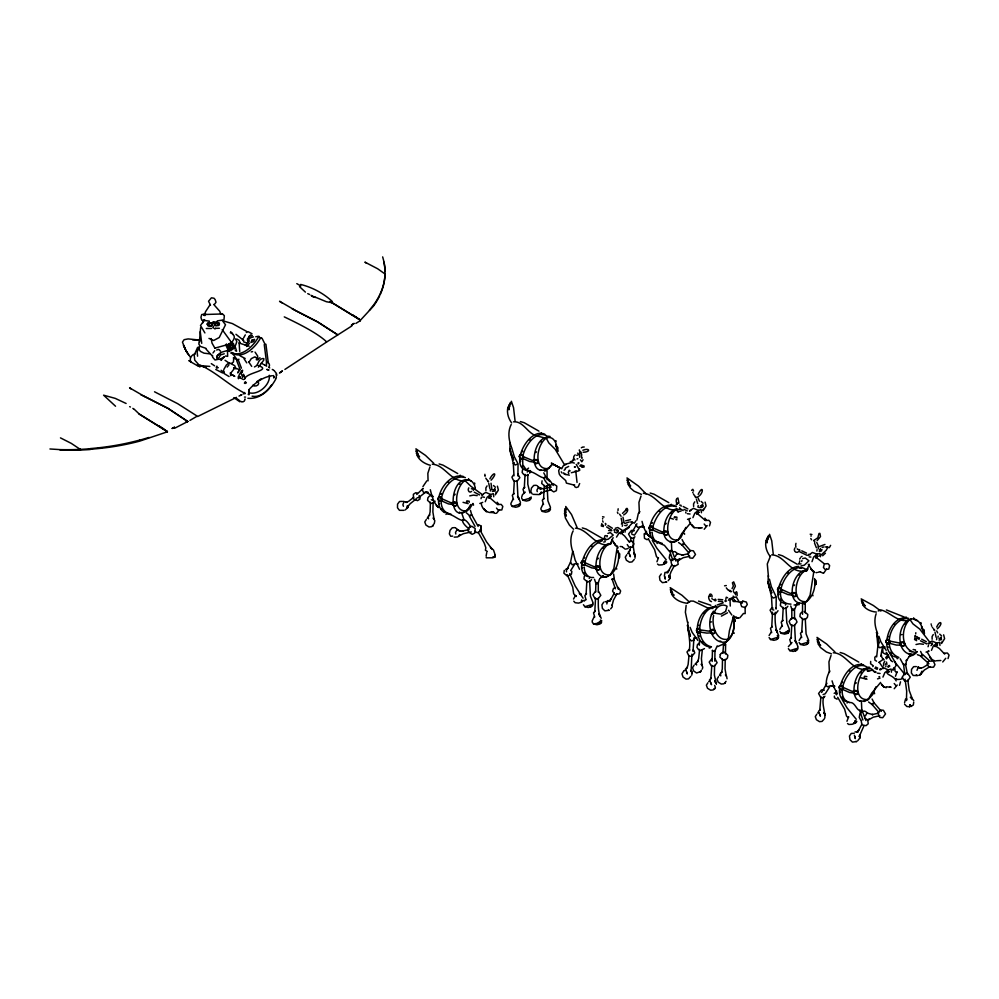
<?xml version="1.0" encoding="UTF-8"?>
<svg xmlns="http://www.w3.org/2000/svg" width="999" height="999" viewBox="0 0 999 999"><rect width="100%" height="100%" fill="white"/><g stroke="black" fill="none" stroke-linecap="round" stroke-linejoin="round"><path stroke-width="1.5" d="M419.967 497.177L419.967 499.1L417.507 500.674L413.436 498.876L413.374 494.268L415.834 492.694L417.42 493.219M881.43 655.207C880.606 657.205 885.676 661.538 883.303 659.165M922.989 631.38L922.739 629.145L921.39 627.984M276.448 374.862L276.511 375.549M517.907 475.986L518.044 463.761L515.297 464.997L513.311 463.524L509.852 448.951L510.177 442.52M595.966 566.783C595.779 557.804 599.687 546.378 608.99 543.531M606.855 603.97L607.467 600.636L610.551 600.736L609.153 600.786L611.263 598.738L610.864 599.412L614.335 592.981M663.836 531.905C663.636 522.927 667.557 511.5 676.86 508.653M711.837 665.322L710.813 678.845L711.263 677.996L709.502 679.932L711.488 684.702L710.988 682.979M712.162 661.463L712.474 650.187M714.585 665.409L714.397 675.112L716.395 683.878L714.735 681.068L716.395 683.878M714.809 661.138L714.997 650.449L714.085 651.385L712.362 650.774M722.489 659.178L722.302 668.868L721.465 672.689L721.915 671.852L720.154 673.776L720.754 675.898M722.851 653.383L723.613 643.756M725.224 659.265L725.049 668.968L726.285 676.098L725.386 674.924M725.449 653.883L725.611 644.73L724.625 643.706M861.113 720.192L861.925 724.837L865.996 725.686L868.218 723.8L867.744 719.917L864.684 718.156M430.382 502.21L430.132 511.863L429.258 515.659L429.707 514.81L427.947 516.72L428.534 518.843M433.129 502.31L432.879 511.963L434.053 519.08L433.166 517.882L434.815 520.704L434.315 523.389M630.769 541.545L630.881 537.412M633.616 537.512L633.366 547.165L635.089 558.116M820.891 696.877L819.767 710.326L820.216 709.477L818.456 711.4L820.416 716.196L819.917 714.46M823.638 696.99C821.503 704.133 825.386 711.413 824.824 718.056M733.266 617.956L733.653 620.879L733.541 620.229M294.418 310.002L317.707 321.965L337.65 334.79L317.707 321.965L292.033 308.716M199.375 342.195L200.637 327.56M332.317 302.772L326.423 301.735L314.36 296.765M622.115 522.789L621.153 518.181M624.125 522.814L622.951 517.182M687.924 622.127C687.374 631.63 691.221 641.108 689.135 650.786L689.934 649.999M814.734 583.666L814.809 581.893M699.325 645.229L699.5 641.121M715.784 606.356L715.384 605.444M734.165 633.366L733.753 632.467M493.931 490.359L494.817 488.548L495.242 490.996L492.332 491.446M768.356 575.561L768.031 581.992L768.993 587.087L771.802 592.981L768.031 581.992L771.49 596.578L773.476 598.051L776.223 596.815L776.086 609.04L775.736 608.216M904.545 704.183L906.83 706.493L909.677 706.755L909.777 704.882L911.088 706.418L913.336 704.982L913.735 702.06M239.71 351.511L239.211 343.968M657.517 564.035L658.778 565.009L662.025 564.835L664.635 563.873L664.785 561.363L665.671 563.274L666.808 562.062L665.546 561.101M847.539 723.513L848.8 724.475L852.047 724.3L854.657 723.351L854.807 720.841L855.693 722.752L856.83 721.54L855.569 720.579M407.729 505.769L407.592 507.817L405.082 509.977M273.576 375.537L273.813 378.022M276.436 374.687L276.498 373.751M612.1 605.369L613.473 600.099L616.945 593.668M455.806 533.99L455.507 532.417L457.13 529.557L460.189 530.956L458.966 530.869L463.024 531.106L462.2 531.118L468.856 529.645M537.25 491.645L536.938 490.072L538.573 487.212L541.633 488.598L540.409 488.511L544.467 488.761L543.643 488.773L550.299 487.3M233.741 357.679L233.441 362.013L231.543 363.399M916.533 638.161L916.545 638.91M90.36 449.225A169.693 104.858 -2.1 0 0 139.748 441.121L167.445 431.793L139.098 413.986L167.045 431.206M906.305 617.782L905.956 616.845M913.985 618.768L913.648 617.832M921.215 623.513L920.866 622.577M570.666 570.654L574.962 563.748L572.24 564.835L570.516 562.3L572.777 551.148M439.061 504.083L439.585 503.346M440.946 494.268L441.471 493.518M448.226 482.505L448.738 481.755M445.979 514.448L446.503 513.711M454.657 494.942L455.169 494.193M459.453 484.328L459.965 483.578M459.103 512.837L459.627 512.087M520.317 461.7L520.841 460.951M522.202 451.873L522.727 451.136M529.482 440.109L530.007 439.373M527.235 472.065L527.759 471.316M535.914 452.547L536.426 451.81M540.709 441.933L541.233 441.196M540.359 470.454L540.884 469.705M582.267 568.056L582.792 567.307M584.153 558.229L584.665 557.492M591.433 546.465L591.945 545.729M589.185 578.421L589.71 577.672M597.864 558.903L598.376 558.166M602.659 548.289L603.171 547.552M602.31 576.798L602.834 576.061M650.137 533.179L650.649 532.43M652.022 523.351L652.534 522.614M659.29 511.588L659.815 510.851M657.055 543.543L657.567 542.794M665.721 524.025L666.246 523.289M670.529 513.411L671.041 512.674M670.179 541.92L670.691 541.183M699.7 629.782C699.824 620.042 705.494 606.605 716.82 606.843M778.496 594.755L779.02 594.005M780.381 584.927L780.906 584.19M787.662 573.164L788.186 572.415M785.414 605.119L785.938 604.37M794.093 585.601L794.617 584.865M798.888 574.987L799.412 574.238M798.538 603.496L799.063 602.759M840.159 692.644L840.671 691.907M842.032 682.829L842.557 682.08M849.312 671.066L849.837 670.317M847.077 703.009L847.589 702.272M855.743 683.503L856.268 682.754M860.539 672.889L861.063 672.14M860.201 701.398L860.713 700.649M557.529 451.411L556.718 447.152M725.786 599.512L726.248 597.202L727.609 597.764M814.834 580.993L815.072 579.982L816.133 584.328L815.733 580.194L815.521 581.081M818.256 548.588L818.131 545.379L816.757 542.494M223.676 370.704L224.063 373.526L229.083 376.548M671.44 542.907L671.765 550.349L675.923 561.063M861.463 702.372L861.787 709.827L865.946 720.541M579.632 457.317L579.695 454.021M581.543 457.542L581.618 454.021M689.023 655.494L688.111 664.51L686.962 668.081L687.412 667.195L685.539 668.993L687.312 673.95L686.875 672.14M691.907 654.22L691.221 668.668M699.6 649.387L698.688 658.403L697.539 661.975L698.001 661.088L696.128 662.874L696.59 664.997M702.334 649.612L701.423 658.641L702.097 665.484L701.223 664.16L702.759 667.095L702.322 669.068M691.133 669.904L692.17 673.201L691.733 675.187M522.652 457.704L522.802 464.722L526.436 470.117M842.482 688.661C841.408 693.905 843.131 701.061 849.187 702.147M167.395 431.918L162.65 428.259M519.93 457.355C519.13 461.713 519.917 466.92 523.851 469.555M581.868 563.711C580.881 568.556 582.267 575.362 587.812 576.573M778.109 590.409C777.309 594.767 778.096 599.974 782.03 602.609M839.759 688.311C838.586 693.568 840.584 700.686 846.715 701.498M489.86 488.598L488.736 483.429M491.808 488.598L491.008 483.229M725.599 611.45L720.916 614.123L714.372 613.124C715.222 607.479 721.79 602.847 727.06 606.243L725.636 611.376M876.66 656.93L877.884 645.866L876.573 632.205L878.933 643.056L876.573 632.205M936.088 637.237L934.977 632.067M938.049 637.237L938.173 636.126M693.918 638.648L693.031 651.248L692.694 650.324M713.623 615.509C711.363 624.837 716.046 641.87 728.234 639.148C734.365 633.89 734.777 624.712 732.866 617.407M494.592 557.23L494.93 554.645L495.117 556.905L492.807 557.067L494.592 557.23L492.632 557.817L486.326 557.817L486.226 557.08M888.66 655.731L886.55 658.89M904.557 702.709L905.581 699M564.285 570.329L563.886 573.189L567.407 576.211L571.44 574.188L571.853 571.328M460.427 476.123L460.189 475.149M468.781 479.595L468.543 478.633M474.85 483.941L474.612 482.979M473.526 505.169L473.289 504.208M522.527 469.83L522.14 472.502L523.651 474.4L525.724 475.586L528.321 474.825M529.695 473.201L530.082 470.529M541.683 433.728L541.446 432.767M542.095 480.806L541.708 483.479L545.279 486.563L547.889 485.789L549.25 484.165M548.888 437.137L548.638 436.163M550.049 437.212L549.8 436.238M556.106 441.558L555.869 440.584M584.328 576.273L583.94 578.945L587.524 582.017L590.134 581.256L591.495 579.632M618.056 547.914L617.819 546.94M616.733 569.13L616.495 568.169M671.49 505.207L671.253 504.245M679.857 508.678L679.62 507.717M685.926 513.036L685.676 512.062M684.602 534.265L684.365 533.291M780.706 602.884L780.319 605.556L783.903 608.641L786.5 607.879L787.874 606.243M807.067 570.192L806.817 569.218M812.961 595.829L812.724 594.867M861.513 664.685L861.275 663.711M868.718 668.081L868.481 667.12M869.879 668.156L869.642 667.195M875.936 672.502L875.698 671.54M874.625 693.731L874.387 692.769M579.657 483.516L578.234 486.9L576.186 487.537L574.562 486.575M656.942 561.788L658.453 557.754M846.952 721.266L848.476 717.232M895.441 676.273L896.965 672.24M886.875 639.934C888.123 629.894 894.992 616.87 906.68 617.757M733.179 596.116L733.853 597.127M617.419 545.978L613.861 568.506L610.364 574.887L607.567 576.236M813.873 571.303L810.089 595.204L806.593 601.585L802.409 603.608M618.181 508.778L618.031 509.64A3.796 1.511 62.7 0 0 618.044 510.589M216.858 366.121L217.22 366.995M669.867 554.408L669.218 557.904L670.554 560.264M625.037 532.167L625.237 529.532L619.005 533.129L616.52 537.087M880.781 656.193L882.567 646.615L879.819 647.789L877.884 645.866L878.845 644.879M276.548 375.636L276.411 373.938M200.262 331.693L201.723 343.356M928.059 646.728L928.458 645.466M142.457 395.529L168.007 408.391L187.75 421.503L168.007 408.391L144.718 396.441M238.986 396.091L241.845 394.73L240.459 395.379M636.912 520.092L638.261 513.723L639.822 511.513M571.341 472.727L578.721 470.866L579.582 470.279L579.445 468.668M622.24 526.273L622.627 524.862M794.829 547.989C792.894 551.073 796.678 554.295 799.138 551.086M795.966 543.331L795.704 544.567A3.796 2.797 60.2 0 0 795.629 545.179M276.411 377.06L275.999 378.521M906.805 698.938L906.43 700.561L906.692 691.146L905.044 679.158M921.665 671.378L921.44 673.401L918.818 675.411M630.619 547.065L629.745 550.861L630.194 550.012L628.433 551.923L630.394 556.718L629.894 554.982M903.533 664.16L904.819 674.762M257.417 358.117L257.692 356.106L255.057 352.11M645.791 534.315L646.503 531.318M836.525 690.784L835.813 693.793L836.463 694.842M820.416 548.451L820.204 549.263C821.091 550.287 819.754 549.512 819.205 549.887M799.25 563.086L799.824 560.839M801.722 561.45L801.997 560.352M481.019 498.701L481.431 497.152M199.713 340.859L198.789 343.993L200.287 346.378L205.956 348.326M199.338 346.566L198.726 348.788L200.362 351.361L203.983 353.159L209.565 353.821M686.151 605.344L685.376 612.262L687.512 622.389M238.399 378.733C236.938 377.21 244.268 366.059 242.295 371.778M241.633 374.637C241.421 373.938 240.684 374.15 242.045 372.277M468.818 487.849C467.17 489.897 469.23 493.643 471.615 491.433M676.173 504.994L676.91 503.034L678.221 503.309M709.49 525.874L710.514 522.377L708.84 520.292L705.207 520.516M899.512 685.339L900.536 681.842M948.026 658.591L949.05 655.082L947.377 653.009L943.743 653.234M599.363 579.383L598.289 583.066L598.289 592.32M733.766 615.571L729.42 630.681L728.221 639.198L725.349 643.219L717.744 646.553M520.454 454.657C523.026 444.917 531.306 433.067 541.52 433.154M522.802 456.193C524.887 445.666 537.337 427.584 548.888 437.3M582.03 562.212C584.765 552.472 591.396 540.559 602.522 539.61M584.752 562.549C587.175 553.496 592.869 543.793 602.235 540.821M652.622 527.672C655.257 517.519 664.11 502.547 676.473 506.705M778.271 588.911C780.993 579.17 787.624 567.257 798.763 566.308M839.922 686.812C842.694 676.548 851.148 661.825 863.623 664.797M842.644 687.137C844.717 676.623 857.179 658.541 868.718 668.244M812 561.663L813.673 557.005L817.145 554.22L819.904 553.409L820.504 556.743M607.005 536.863L607.367 535.689M714.897 651.048L717.195 645.903M685.851 527.397L680.694 537.837L675.436 541.358M875.873 686.862L872.864 694.342L868.306 699.487C852.609 701.36 856.568 675.037 866.183 669.03L871.078 668.706L874.862 672.265M624.75 525.462L626.46 525.674L627.21 524.712M573.538 599.025L575.399 595.679M583.441 604.732L584.852 606.693L588.224 607.492L590.871 606.868L593.006 603.433M788.373 648.676L789.784 650.624L793.156 651.435L795.803 650.799L797.939 647.377M870.691 661.413L870.591 663.786L873.313 665.796L872.889 666.608M486.738 552.584L486.126 555.869M876.135 613.748C873.813 620.154 875.099 627.509 877.671 633.616M916.982 670.354L918.231 667.245L921.365 668.206L920.067 668.144L922.976 667.532L927.497 664.797M223.788 369.543L226.398 364.947L229.208 362.699L234.703 365.684L235.502 367.632M204.146 315.534L205.569 311.663L210.215 304.533M355.856 323.426L360.352 320.617L360.202 319.855L332.03 302.61M691.583 490.384L692.819 489.31L693.581 490.971M485.227 501.71L487.137 497.24L490.671 494.53L493.381 493.643L493.743 496.803M692.919 517.644L694.842 513.174L698.376 510.452L701.073 509.577L701.435 512.724M882.941 677.11L884.852 672.639L888.386 669.917L891.096 669.043L891.458 672.202M931.455 650.361L933.378 645.891L936.912 643.169L939.609 642.282L939.972 645.441M464.048 519.755L461.476 512.412M714.36 599.8L715.434 599.1L715.596 600.811L714.822 600.699M810.189 534.215L811.9 534.49M408.179 505.556L406.88 508.116L407.742 506.655L407.592 507.817L407.33 505.694M601.835 523.526L601.286 525.998L603.421 526.548M915.271 635.963L914.584 639.522L916.657 640.696M728.621 600.262L729.208 598.888L736.263 596.952L738.798 601.148M248.901 389.947L248.913 393.793M249.3 390.309C247.527 391.521 250.175 396.428 248.177 394.218M826.523 568.968L823.813 573.039M922.539 655.544L920.591 651.41M495.791 493.281L496.216 492.357M893.93 667.757L892.744 669.605M413.786 497.24L408.579 501.373L405.819 502.322L407.142 502.372L403.996 501.585L402.897 504.77L403.446 506.281M233.978 346.965L231.006 349.138L228.808 348.439L229.545 349.563L231.293 349.4L233.978 346.591M326.486 341.72C317.058 332.854 297.914 323.401 284.278 316.883M559.615 468.631L558.666 470.691L559.24 474.038L560.764 476.298M610.252 543.868L613.136 537.649M806.48 570.566L809.365 564.348M197.64 347.315L194.218 355.082L194.73 360.139L199.563 365.584L209.84 366.408M199.588 346.528L197.14 351.773L197.577 356.181M202.66 323.002L203.534 321.191M429.957 466.908L427.859 473.289L428.059 480.869M511.213 424.525C507.679 431.256 508.653 439.56 511.201 446.453M573.151 530.881C569.63 537.612 570.604 545.916 573.151 552.809M641.021 496.003L638.935 502.385L639.372 512.924M724.55 585.826L726.298 585.539M831.043 655.469L828.945 661.85L829.395 672.389M472.939 503.421L469.617 508.741L462.962 512.949M902.172 677.235L904.719 673.426L907.579 673.338L910.251 677.16L907.716 680.981L904.844 681.056L903.471 679.507M570.516 562.3L566.296 570.604L566.533 571.84M769.093 635.514L771.178 632.217M779.819 629.32L781.892 626.023M788.373 646.653L792.007 642.507M799.1 640.459L801.186 637.162M864.185 677.097L864.61 676.261L866.895 676.635M631.618 533.041L636.925 523.738M821.64 692.507L826.947 683.204M186.289 421.004L187.675 421.416M671.865 564.76L668.393 571.191L668.793 570.516L666.695 572.564L668.081 572.527L664.997 572.427L664.385 575.749L665.272 579.108L665.109 577.097M674.475 565.446L671.003 571.878L669.155 577.097L669.73 575.736L669.842 578.571L668.181 580.681M861.887 724.238L858.416 730.669L858.815 729.982L856.705 732.03L858.104 731.992L855.019 731.892M863.798 726.198L859.177 736.575L859.752 735.202L859.852 738.049L857.779 740.684M921.69 672.339L922.227 671.353L920.054 674.987L924.412 669.979L930.069 666.57M470.654 504.532L467.157 510.926C451.511 512.737 455.494 486.476 465.084 480.469C470.666 477.772 475.262 483.991 475.312 489.098M499.512 509.64L496.491 513.324M707.217 525.574L704.195 529.258M897.227 685.039L894.205 688.723M945.753 658.291L942.731 661.975M212.5 322.689L212.575 323.351L209.565 323.127L207.742 324.4L210.177 325.761L211.438 325.424L212.575 323.276M208.292 322.939L207.23 324.4L208.129 325.774L210.202 326.074L211.788 325.649L212.949 322.128L217.12 322.003L219.38 323.364L218.257 325.212L216.546 325.574L215.26 325.237L213.561 322.115M243.606 337.949L245.304 334.877M664.635 563.873L663.686 563.324L664.785 561.363M216.221 367.145L216.671 368.132L218.257 367.644M830.631 545.354L829.345 547.602L826.897 547.127M578.046 462.862L578.034 463.948M578.796 463.698L578.808 462.599M909.677 706.755L910.476 705.356M487.05 485.901L485.876 487.924L485.914 490.596M694.742 501.823L693.568 503.846L693.606 506.518M884.764 661.288L883.591 663.324L883.628 665.996M933.278 634.54L932.104 636.563L932.142 639.235M931.692 644.742L932.392 643.019M426.785 480.894L422.914 486.613M275.687 379.233C270.23 389.285 260.314 399.662 247.864 398.264M459.777 534.565L457.817 536.925L454.195 537.137M679.158 559.39L679.632 558.591L677.672 560.951L683.191 557.704L689.847 556.243M218.182 324.55L218.881 323.389M213.561 322.714L214.922 325.549L218.594 325.449L219.455 324.026L217.02 322.315M232.367 345.342C223.164 345.354 239.173 343.693 230.207 344.518M231.169 345.504L230.27 345.242L230.707 344.63M232.168 347.615C234.003 349.126 222.765 344.692 232.467 343.868M583.066 459.727L581.805 461.788L580.506 459.89M238.386 371.753L237.687 372.902L239.535 370.03M635.876 520.841L634.44 523.164L631.93 522.09M737.15 595.666C737.424 588.736 734.814 592.582 735.514 594.817M426.298 519.542L424.775 521.965L425.899 525.049L428.996 526.997L431.556 526.723L433.091 525.337L432.592 526.123L433.778 524.238M626.785 554.745L625.262 557.167L626.385 560.252L629.482 562.2L632.042 561.925L634.265 559.428M707.891 682.792L706.38 685.214L707.517 688.286L710.626 690.209L713.186 689.934L714.697 688.536L714.223 689.335L715.409 687.449L714.647 685.401M718.543 676.648L717.032 679.058L718.156 682.13L721.278 684.053L723.838 683.791L725.349 682.379L724.874 683.191L726.061 681.293M816.795 714.21L815.284 716.633L816.408 719.717L819.505 721.665L822.065 721.403L824.287 718.905M683.541 671.328L681.98 673.801L683.004 677.022L686.013 679.108L688.536 678.883L690.796 676.348M694.118 665.209L692.569 667.694L693.593 670.916L696.59 672.989L700.761 671.553L700.162 672.177L701.373 670.229M249.238 361.875L251.286 358.641L254.508 357.005M639.622 527.41L634.452 535.139L631.868 534.278M675.349 556.431L676.985 553.571L682.879 555.132L682.055 555.132L688.698 553.671M713.473 611.151C709.49 616.82 708.965 624.338 710.701 630.906M865.371 715.908L867.007 713.049L872.901 714.597L872.065 714.61L878.72 713.136M544.717 469.917L544.792 471.016L547.065 470.517L547.065 479.77M595.941 582.454L595.579 592.257M726.623 600.861L725.299 601.535L724.937 600.786M804.807 603.009L804.882 604.108L802.534 603.508L802.534 614.31M931.605 644.904L931.006 645.679M799.65 559.065L800.361 558.004M603.696 602.185L601.91 604.807L602.409 608.403L604.882 610.864L609.253 610.264L608.266 610.152M661.226 573.963L659.452 576.598L659.939 580.182L662.412 582.642L666.795 582.055L665.809 581.942M249.138 389.498C255.12 382.729 263.099 376.848 272.29 375.699M810.251 554.095L812.337 552.447L817.145 554.22L816.096 557.33L823.813 563.411M226.398 343.956L226.049 345.529L228.496 350.924L229.845 351.523M234.078 349.076L234.428 347.502M578.583 454.645L576.723 455.382M204.595 319.63L200.512 325.512L204.895 332.929M611.763 542.245L610.451 544.13C595.691 548.563 588.436 528.721 575.449 528.184M808.004 568.943L806.692 570.829L802.409 571.503M770.491 556.006L767.294 563.96L768.468 576.997M513.436 474.987L511.913 477.147L513.049 479.682L514.135 481.081L517.02 481.356L519.855 477.684L517.644 473.751M771.615 608.041L770.092 610.202L772.314 614.135L775.199 614.397L778.034 610.726M271.691 384.89C267.307 391.021 260.302 397.889 252.098 396.203M829.844 670.991C827.234 675.237 825.873 680.794 826.235 685.776L827.659 686.825L830.369 685.751L825.299 693.718L823.064 694.617M214.598 304.233L216.021 302.247L215.16 299.625L214.061 298.264L211.426 297.802L208.554 301.273L210.514 305.244M520.479 504.495L519.38 506.018L519.08 504.42L520.479 503.196M531.206 498.301L530.107 499.825L529.807 498.226L531.206 497.002M550.486 509.428L549.388 510.964L549.088 509.365L550.486 508.129M593.006 604.732L591.92 606.268L591.608 604.657L584.852 606.693M598.538 622.914L600.611 623.501L601.71 621.977M778.658 637.537L777.559 639.073L777.259 637.474L778.658 636.238L777.259 635.589M786.213 632.28L788.286 632.879L789.385 631.356M797.939 648.676L796.852 650.199L796.54 648.601L789.784 650.624M808.666 642.482L807.567 644.018L807.267 642.407L808.666 641.183L807.267 640.534M239.673 377.934L240.522 376.748M552.31 464.385L548.463 468.531C532.767 470.417 536.725 444.093 546.341 438.086C552.509 435.202 556.88 442.532 556.768 447.902M227.198 367.058L229.033 364.735M683.628 544.068L684.09 543.444L682.08 539.56M873.65 703.546L874.113 702.921L872.09 699.025M512.986 499.163L510.914 503.484M542.994 504.108L540.921 508.416M584.278 601.098L585.526 599.412M594.218 616.658L592.145 620.966M212.987 352.984L214.685 350.736M258.366 367.207L263.699 360.252L263.873 358.691L262.987 358.504C257.467 359.016 259.066 365.497 254.458 366.945M557.954 451.286L557.554 447.14L557.392 449.051M469.805 507.504C446.178 530.919 448.651 471.041 471.128 480.919M583.304 600.349L582.205 601.748L581.643 599.987L581.156 602.347L578.521 603.109L575.162 602.722L573.788 601.173M369.443 310.227L373.439 305.232A169.693 91.546 1.5 0 0 384.615 278.771A167.894 90.659 1.9 0 0 384.066 262.337M910.951 653.908L906.343 660.789L906.543 659.902L905.931 664.585L903.421 664.647L900.174 658.753M616.608 530.981L618.169 530.194M617.632 532.23L618.294 531.431M610.651 608.903L612.3 606.793L612.15 604.782M684.003 670.741L685.863 669.917M495.304 494.842L498.376 490.047L497.402 486.176M702.722 510.127L703.496 509.215M703.009 510.776L706.068 505.969L705.107 502.11M893.019 670.242L896.091 665.446L895.116 661.575M941.258 642.844L942.032 641.932M941.545 643.493L944.604 638.686L943.643 634.827M483.591 493.768L485.826 492.37L490.671 494.53L489.423 497.427L497.04 504.02M691.283 509.69L693.518 508.291L698.376 510.452L697.115 513.361L704.732 519.955M801.635 612.225L800.274 613.861L799.887 616.533L803.471 619.605L806.068 618.843L807.442 617.22L807.829 614.547L804.245 611.463M881.305 669.168L883.541 667.769L888.386 669.917C883.278 675.149 893.094 674.25 896.178 680.881M929.819 642.407L932.055 641.008L936.912 643.169L935.651 646.066L939.397 648.513L944.692 654.133M689.123 649.45L686.975 652.01L688.86 655.956L691.745 656.418L694.78 652.871L693.781 650.212M690.621 522.939L681.718 533.628L678.221 540.009C662.587 541.82 666.558 515.559 676.161 509.565L681.056 509.24L683.154 510.564M880.643 682.404L871.74 693.094L868.243 699.487L864.06 701.51M634.902 536.775L633.566 538.299L630.681 537.974L628.558 534.04L631.455 530.394L634.34 530.719M824.912 696.241L823.588 697.777L820.703 697.452L818.581 693.506L821.465 689.872L824.35 690.197M239.236 370.579L240.01 369.705M712.087 658.466L709.203 662.112L711.363 666.046L714.248 666.358L717.12 662.699L714.972 658.766M595.704 591.133L592.869 594.805L595.079 598.738L597.964 599L600.811 595.329L598.588 591.396M551.91 464.585L548.414 468.531L544.23 470.566M245.304 345.329L248.426 341.995M246.503 346.503L249.588 343.206M232.18 348.926L235.652 345.092L236.8 341.621L235.489 338.848M435.089 501.198L433.666 502.759L431.068 503.508L427.535 500.362L427.959 497.677L429.37 496.116L431.98 495.367M575.037 471.116L576.248 471.041M869.18 718.855L867.694 720.416L873.213 717.182L879.869 715.709M694.33 639.772L691.583 640.958L689.61 639.21M360.352 320.617L359.927 320.617M916.857 651.635L913.486 654.982L909.277 656.455M514.273 462.599L513.311 463.524L513.998 475.786M772.964 608.079L772.177 608.828L771.49 596.578M416.758 494.443L423.126 488.449L422.09 489.56L423.539 492.407L428.346 492.482L425.849 491.995L433.329 496.628M257.892 359.228L256.256 359.64L258.217 359.528L257.243 359.165L260.002 357.792M189.935 420.417L197.203 416.133L177.66 403.671L154.533 391.795M326.948 341.82L351.848 325.949M822.652 555.769L825.436 553.171M621.39 524.05L622.739 522.827M907.929 620.042C901.048 625.386 898.8 634.977 900.411 643.256M917.157 651.835L915.309 653.521C908.828 656.668 902.06 650.898 900.836 644.567M732.055 588.573L733.366 586.063L732.417 582.804L733.703 581.868L735.389 586.163L733.341 590.172M876.073 656.106L874.799 657.242L874.912 660.152L876.548 661.163M882.542 659.827L878.895 662.449M615.347 588.811L612.112 579.083M669.642 550.861L672.876 560.589M699 643.269L697.452 644.642L696.94 647.364L698.251 649.213L700.311 650.661L704.47 648.601M859.664 710.326L862.899 720.054M861.787 709.827C856.73 713.311 855.656 700.986 849.287 702.647M789.385 630.057L784.602 632.817L781.218 633.304L779.819 631.356M244.78 379.021C245.354 372.465 273.439 370.417 258.042 365.509M548.376 468.144C527.522 479.882 531.805 439.185 547.04 437.175M678.184 539.61C673.101 545.566 663.811 540.322 664.06 533.141M868.206 699.088C847.352 710.826 851.648 670.142 866.882 668.131M494.055 489.76L490.422 489.597L490.334 491.033M671.091 560.714L673.314 558.841L677.384 559.677L678.196 564.335L674.625 566.371L671.902 565.372L671.066 561.725M526.885 469.505L528.571 468.094M602.559 516.745L604.058 517.032M274.151 377.235L274.8 376.71L274.151 377.135M698.164 494.355C703.758 482.792 704.233 495.154 696.253 497.527L694.63 495.704M936.7 627.072C940.034 619.155 943.955 623.014 937.324 628.821M727.497 612.799L721.39 616.121M725.611 644.73L724.013 645.254L723.026 644.23M599.712 578.658L603.408 575.724M798.713 603.159L795.941 605.357L796.952 603.833L794.517 609.765L794.517 619.018M416.358 498.788L410.114 503.758L407.517 507.042M425.174 492.482L418.456 497.777L417.095 497.727M564.098 470.254L565.284 469.318M248.901 341.496L247.003 342.957L243.806 341.983L242.794 338.873M717.145 605.007L723.264 602.822M626.323 529.532L629.382 527.247M813.636 540.659L817.806 537.762L818.993 533.528L819.879 533.341L820.516 536.525L817.095 540.709M885.576 657.916L888.099 654.62M703.608 612.949L704.57 612.824M698.276 625.511L699.238 625.386M710.626 622.002L711.588 621.89M698.601 636.213L699.562 636.088M709.178 648.051L710.139 647.939M719.755 641.246L720.729 641.121M607.916 533.404L610.314 532.592L613.211 535.089L608.304 539.16L604.77 539.947M248.838 336.438L250.674 335.127L251.96 335.477M565.933 464.473L563.286 465.746L561.688 468.806M256.743 381.73L261.014 378.908M615.234 528.296L617.819 527.534L622.689 530.594L620.966 532.954L624.625 536.013L629.507 542.32M458.803 536.101L463.336 533.691L471.328 531.93M481.855 494.605L483.304 494.343L481.893 495.279M689.547 510.539L690.996 510.264L689.585 511.201M284.877 369.443L326.511 342.108M798.201 549.575L799.612 549.7L799.762 550.661M580.594 453.359L581.318 452.884L580.394 451.361M463.361 520.442C458.578 520.529 453.146 514.223 447.564 513.961M544.967 478.009C540.184 478.084 534.752 471.778 529.17 471.528M489.86 478.821C493.881 471.191 497.827 472.864 491.096 480.182M624.2 529.982L628.708 526.923L632.817 522.465L630.569 521.977M885.963 665.771L885.801 666.745M714.997 612.749L711.338 614.66M214.723 328.921L215.647 328.384M469.867 515.784L466.183 512.662M801.061 556.955L802.047 556.368M810.938 557.067L809.128 556.855M646.553 532.455L644.168 533.853L644.48 538.349L647.065 539.71L648.576 538.848M802.684 558.541L805.269 558.016L808.915 560.801L804.37 565.172L800.961 565.958M885.064 646.94L882.679 648.339L882.991 652.822L885.576 654.195L887.087 653.321M834.19 693.331L836.575 691.932M688.099 602.509L690.609 601.048L693.481 601.148L708.366 608.254M228.808 348.439L231.181 347.103M622.527 513.374L625.923 510.002C625.424 511.838 625.711 507.629 627.21 508.479C629.008 510.739 625.699 513.861 623.676 514.935M739.897 617.744L743.431 613.486L745.192 613.598L745.104 607.092M818.518 546.853L824.962 544.455M897.252 671.915L896.34 672.439L894.967 670.991L894.942 668.743M848.763 716.92L847.851 717.432L846.478 715.983L844.617 709.14L837.686 697.29M478.546 524.662L481.093 526.086L481.293 530.531L477.36 532.754L474.812 531.331M894.117 624.3L895.092 624.25M904.669 623.626L905.643 623.576M888.099 636.65L889.073 636.613M901.036 634.64L902.01 634.602M887.649 647.14L888.623 647.09M896.94 658.616L897.914 658.566M908.541 653.621L909.515 653.571M679.595 505.069L681.031 505.294L681.143 506.256M525.274 492.132L522.465 494.667L521.64 497.29M470.791 515.272L471.715 514.797L478.134 526.361M933.566 628.87L934.789 630.244M565.172 468.219L568.668 466.421M174.675 428.234L187.687 421.553M197.602 416.533L236.501 397.377M690.421 550.774L683.928 543.256L682.417 544.28L681.967 544.905L688.623 552.622M682.816 544.755L682.13 545.092L678.546 542.519M881.368 711.325L873.95 702.722L873.251 703.071L871.977 704.37L878.645 712.1M872.839 704.22L872.152 704.57L868.568 701.985M624.974 523.426L629.208 521.965M625.661 520.829L630.569 519.63M255.744 336.775L258.366 336.276A8.342 5.445 67.5 0 1 259.353 336.538M245.067 382.105C242.47 384.64 248.739 382.929 245.329 382.03M235.152 358.067L233.866 358.216M929.345 660.589L922.601 654.495L921.14 655.581L921.078 656.63L928.958 663.736M921.79 656.306L917.394 654.695M616.82 533.004L614.36 532.067M484.453 497.29L482.604 496.928M220.679 352.697L217.27 355.507L216.783 357.592L217.707 358.504M246.303 332.492L248.189 331.718L252.035 333.778M234.166 368.219L234.877 367.919L231.281 372.465L230.732 375.686L230.245 372.939M565.721 569.305L568.319 568.306M220.767 352.997L217.345 355.806L216.808 357.704L217.682 358.429M218.931 359.165L215.01 359.99L212.675 357.255L212.537 355.432M819.942 556.068L826.26 550.262L827.759 547.29L825.361 546.915M203.122 320.617L204.458 320.13M244.405 392.47L245.317 393.594L243.244 393.856M878.208 610.951L880.968 609.952C890.384 612.237 897.414 622.402 908.178 620.404M878.883 676.847L879.595 676.585M228.272 350.262L221.778 352.16M216.621 350L218.656 349.325M209.39 322.24L207.155 323.738L208.129 325.774M208.042 323.376L218.631 323.052M208.366 323.601L212.575 323.114M719.355 675.312L720.641 674.887M708.703 681.468L710.002 681.031M570.192 461.738L573.051 460.789M577.035 458.953L577.834 458.691M626.348 549.013L628.171 548.414M427.11 518.231L428.421 517.819M627.597 553.434L628.908 553.009M817.619 712.899L818.93 712.487M221.191 314.36L222.44 313.961L203.297 314.548L205.07 315.534M479.82 503.471L482.742 502.372M687.512 519.393L690.434 518.306M927.946 651.336L928.983 651.023M926.048 652.11L928.608 651.311M877.534 678.87L880.094 678.071M239.023 359.228L237.375 359.74L233.316 357.929M608.391 576.148C602.609 579.408 596.253 574.063 596.191 568.006M805.219 570.229C790.833 572.927 785.301 607.167 804.62 602.847M605.257 525.212L605.993 524.075L605.257 523.389M575.099 466.77L574.363 466.995L575.112 467.232M582.854 450.262C590.197 447.515 590.784 452.147 583.104 452.247M139.698 440.184L149.063 437.462M139.385 414.16L134.316 409.34M908.978 619.755L911.076 619.168M210.177 325.761L211.438 325.424M615.534 587.824L613.511 588.361L612.562 591.096L615.134 594.73L619.692 593.706L620.641 590.971L618.081 587.337M610.814 543.768L608.291 544.443C598.676 550.449 594.717 576.773 610.414 574.887C617.357 569.218 619.942 559.265 618.131 550.674M807.042 570.466L804.52 571.141C794.904 577.147 790.946 603.471 806.643 601.585C813.261 596.191 815.958 586.813 814.56 578.571M565.084 464.285L572.09 462.487L574.35 463.074M603.696 542.082L605.282 541.683M670.554 550.461L671.765 550.349L669.243 551.211L664.385 545.317L659.265 543.181M817.969 572.277L819.842 571.84M642.295 526.648L637.637 527.36L635.926 524.812M251.224 351.923L252.622 351.611M822.115 547.327L823.925 546.965M793.119 608.953L791.807 609.702L791.807 618.955M551.436 489.872L544.78 491.346L539.26 494.58L533.266 494.355M469.767 495.879L473.414 495.117L477.197 495.629M677.459 511.8L681.106 511.051M915.996 644.517L919.642 643.768L923.426 644.28M867.482 671.278L871.128 670.516M916.645 638.673L915.933 638.561L916.657 639.148M574.787 485.039L574.113 485.139M699.425 527.959L694.143 527.659L691.258 524.463L694.143 527.659L691.895 525.287M695.067 664.048L696.44 663.811M698.264 505.506L697.864 506.993C699.725 508.329 705.294 507.267 702.522 504.47C700.386 505.769 703.046 506.056 700.411 505.881M936.8 638.224L936.562 639.685M711.975 630.694L708.528 631.093L699.2 629.745M711.8 632.779L706.892 633.116L698.338 631.818M523.039 500.249L529.807 498.226L529.07 500.424L526.423 501.061L523.039 500.249L521.64 498.301M512.312 506.443L519.08 504.42L518.344 506.618L515.696 507.255L512.312 506.443L510.914 504.495M542.32 511.388L549.088 509.365L548.351 511.563L545.704 512.187L542.32 511.388L540.921 509.428M592.145 621.977L593.543 623.925L596.927 623.438L601.71 620.679L600.312 620.029M770.491 639.497L777.259 637.474L776.523 639.672L773.875 640.309L770.491 639.497L769.093 637.537M800.499 644.442L807.267 642.407L806.53 644.617L803.883 645.242L800.499 644.442L799.1 642.482M826.523 569.368L828.733 569.068L829.32 566.97L829.62 565.509L827.946 563.611L824.3 563.948L823.426 567.507L825.099 569.393M224.251 353.783L220.517 354.92L218.331 358.741L219.206 359.465M936.75 660.689L940.821 660.501M890.196 687.187L886.325 686.788M608.578 530.544L611.588 530.719M239.66 369.655L233.966 367.657M195.142 353.871C191.696 354.158 188.611 359.428 191.134 362.2M584.215 446.978L582.929 447.115A3.796 3.222 64.1 0 0 582.355 447.227M553.246 485.464C545.154 471.715 538.586 476.848 551.161 487.162M205.619 313.948L201.698 314.56L200.936 317.357L201.761 320.167L209.34 321.104M217.27 320.866L223.951 319.93L224.35 315.659L222.078 313.586M901.36 645.129L896.39 645.079L887.686 642.807M214.735 348.164L229.97 343.981C232.455 341.82 236.488 337.25 232.892 334.29M211.538 328.484L206.293 328.496M794.068 604.994L799.3 604.607M536.238 485.277L533.703 485.439L531.456 488.036L530.806 491.533L532.142 493.906M454.795 527.622L452.26 527.784L450.012 530.382L449.363 533.891L450.699 536.251L452.684 536.113M672.115 551.81L674.65 551.635M864.659 711.113L862.125 711.276L859.877 713.873L859.24 717.382L860.576 719.742M497.514 504.595L501.148 504.37L502.822 506.443L501.798 509.952L498.164 510.164L496.491 508.091M463.548 476.56C446.878 471.216 428.783 503.171 444.605 512.599M674.612 505.656C657.941 500.299 639.86 532.255 655.681 541.695M799.749 568.006L801.61 567.919M605.069 601.723L608.066 601.585M854.245 733.303L851.248 733.428L849.462 736.063L849.962 739.66L852.434 742.107L856.817 741.52L855.818 741.408M916.333 666.57L913.623 666.683L911.55 669.33L911.363 672.964L913.136 675.449L917.519 675.624L916.308 674.762M230.632 341.508L231.98 342.108L233.941 346.74M513.511 421.828C522.552 420.979 526.948 431.605 534.39 435.077M432.242 464.21C444.892 464.747 451.073 482.442 465.147 480.769L470.904 486.288L481.368 493.906M643.319 493.306C655.956 493.831 662.15 511.525 676.223 509.852L678.596 511.888M771.69 554.882C783.516 554.982 788.798 570.691 801.21 571.203M833.341 652.772C845.479 653.121 851.061 669.255 864.06 669.405M402.322 501.398L399.538 501.498L397.54 504.158L397.502 507.804L399.45 510.327L403.846 510.339M696.428 637.687L693.993 637.774L696.827 637.824M593.593 577.472C587.737 578.533 583.928 572.327 584.278 567.082M790.983 604.12C766.333 603.596 790.584 555.644 807.067 570.342M670.454 542.157L674.038 542.045M601.398 577.06L606.168 576.91M218.306 323.301L218.956 324.051L214.023 322.64M217.095 322.977L214.098 323.064L214.011 322.402M219.43 328.246L215.247 328.371M663.686 563.324L665.671 563.274M855.693 722.752L853.708 722.789L854.657 723.351M798.401 563.96L801.098 563.911M908.541 618.294C890.496 617.594 880.706 650.686 898.9 657.429M900.648 643.231L888.748 640.896M888.011 667.195L889.772 666.121L889.235 665.384L888.548 666.508L887.936 666.133M714.997 606.618C696.827 607.13 689.735 639.847 707.529 646.503M708.778 646.927L711.463 646.902M603.646 539.448L606.193 539.472M628.621 541.296L632.217 541.321L633.828 543.818L632.454 547.127L628.858 547.09L627.247 544.605M606.056 535.676L605.019 535.664L604.283 538.061L604.957 538.561M187.387 421.653L186.026 421.054M166.883 432.23L167.07 431.356M359.902 320.791L373.389 306.206A169.693 93.806 3.5 0 0 379.657 295.754M832.317 686.126L834.852 686.188L831.38 685.776L834.315 686.837M192.645 339.872L199.937 340.072M700.174 527.722L702.285 527.784M939.023 640.147L941.47 639.635L941.058 637.187C938.923 638.486 941.582 638.773 938.96 638.598M232.105 345.329L233.491 345.629M535.327 460.489L531.843 460.214L523.376 456.655M534.677 462.225L529.682 461.501L521.915 458.091M455.132 502.909L450.586 502.597L441.046 498.414M453.409 504.607L448.426 503.896L440.659 500.487M665.147 531.967L661.663 531.693L652.122 527.497M664.485 533.703L659.49 532.979L651.735 529.57M598.326 566.883L593.793 566.57L584.253 562.375M596.615 568.581L591.633 567.857L583.866 564.447M793.518 593.543L790.022 593.256L779.407 588.448M792.856 595.279L787.861 594.555L780.094 591.146M855.169 691.445L851.685 691.158L842.145 686.975M854.507 693.169L849.512 692.457L841.757 689.048M817.057 549.612L816.87 551.086M709.902 608.329L712.999 608.478M49.95 448.976L59.99 449.612A167.894 100.574 -3.2 0 0 90.335 448.726M819.305 551.398L821.478 550.986L821.977 549.425M722.714 599.75L718.169 599.375M722.627 601.598L718.406 601.248M403.121 501.448L403.933 501.51M575.686 595.579L576.323 596.478L573.676 593.806L572.702 587.05L567.195 574.637M620.154 546.49L622.277 546.703M935.701 661.076L931.817 659.802L927.497 652.559M687.374 513.711L690.072 514.01M877.397 673.176L880.094 673.476M575.948 563.748L578.259 564.01M199.825 340.072L188.112 338.911L184.116 339.685L182.455 342.133L185.252 349.113L184.615 347.739M698.751 527.772L700.861 528.009M643.668 526.585L641.358 526.311L644.293 527.372M815.908 572.539L816.907 572.664M581.655 457.992L582.305 458.066M577.584 453.184L578.246 453.409M573.838 485.014L566.383 483.104L565.721 480.556L561.613 476.96M876.373 612.075C871.078 611.638 865.471 609.402 862.661 604.645L865.334 605.806L861.825 602.822L863.71 603.359L861.338 600.886L862.749 601.435L861.2 598.863L873.376 605.519L880.918 611.088M734.877 617.132L738.636 618.144L735.826 617.207M687.749 603.309C681.306 602.747 674.462 599.8 671.415 593.781L674.088 595.267L670.654 591.808L672.552 592.569L670.254 589.747L671.665 590.471L670.217 587.649L681.992 595.279L689.597 602.235M579.62 465.884L584.015 467.095L584.065 465.946L580.769 464.81M715.896 600.012L713.848 599.725A3.796 2.71 68.8 0 1 713.323 599.587M243.294 392.445C228.284 384.665 215.834 372.003 200.05 365.072M205.27 367.12L206.244 367.282M675.861 519.555L676.972 519.742M468.169 503.633L463.049 502.335M913.123 649.5L915.421 649.874L915.459 651.011M864.285 678.309L865.733 678.546M866.995 679.208L860.763 677.734M225.487 355.994L227.635 356.343L227.51 351.036M914.26 652.222C900.586 649.15 900.574 627.384 909.977 619.392C916.745 616.733 921.802 624.275 922.801 630.094M190.26 361.601L197.877 365.946M253.484 336.875L250.362 337.849L248.139 339.997L248.376 341.508M248.838 340.609L247.527 340.359L247.49 338.798L250.624 335.402L251.885 335.876M886.413 609.927L904.332 617.07M675.162 517.819L674.163 517.619L674.587 516.795L676.885 517.17L676.922 518.294M467.47 501.898L466.471 501.698L466.895 500.861L469.18 501.236L469.23 502.372M581.705 466.983L582.604 467.157M126.111 403.471L115.235 398.376L103.596 395.179L115.534 406.231M736.251 617.607L738.636 618.144M204.795 367.045L199.688 365.746L200.212 366.096M823.176 573.251L820.429 571.915M781.218 633.304L784.602 634.115L787.249 633.478L787.986 631.281L788.286 632.879M593.543 623.925L596.927 624.737L599.575 624.113L600.312 621.902L600.611 623.501M238.636 342.919L249.151 346.203M230.282 332.779L232.517 333.329M565.971 474.525L564.235 474.1L569.33 475.174M809.015 554.133L809.852 555.019M247.515 340.459L248.801 340.809M300.649 284.44C312.437 287.387 323.489 293.281 332.392 301.573M929.532 642.981L928.096 643.244L928.858 644.118M698.526 601.098L710.851 605.294M886.225 687.737L883.303 686.55L881.28 683.94L884.165 687.125L881.917 684.765M520.354 421.553L524.25 422.727L538.973 431.156M650.162 493.031L654.07 494.205L668.781 502.634M778.533 554.595L782.429 555.781L797.152 564.21M439.098 463.936L442.994 465.122L457.717 473.551M582.292 527.909L586.201 529.083L603.159 538.861M613.886 578.471L618.381 589.285M611.713 579.432L614.223 578.571L613.623 574.1M840.184 652.497L844.08 653.683L858.803 662.112M249.325 392.819C258.416 395.417 270.741 384.353 269.305 375.274M772.527 609.652L773.813 610.052M224.313 321.241L232.38 323.576L246.741 331.468M641.445 494.38L634.14 491.221L630.456 488.036L628.021 484.228L630.669 485.914L627.31 482.167L629.195 483.066L626.972 480.057L628.371 480.869L627.01 477.909L638.461 486.076L646.053 493.856M430.369 465.297C424.825 463.873 419.38 460.527 416.945 455.144L419.592 456.818L416.246 453.084L418.119 453.971L415.909 450.961L417.307 451.785L415.934 448.826L425.512 455.419L433.791 463.324M831.468 653.858L826.398 651.985L820.479 647.514L818.044 643.706L820.691 645.379L817.332 641.645L819.217 642.532L816.995 639.522L818.393 640.347L817.02 637.387L826.598 643.98L834.889 651.885M807.142 555.369L799.65 551.798M615.359 529.72L613.91 529.882L614.547 530.719M542.782 433.516L544.805 434.178M524.862 469.88L526.873 470.541M783.041 602.934L785.052 603.596M465.397 477.622C448.663 472.265 431.118 505.219 448.101 513.586M729.794 590.259L731.018 591.283L729.395 590.746M731.018 591.908L729.794 590.884M670.741 518.256L673.363 519.143M909.277 650.973L911.9 651.86M894.217 656.53L896.54 657.33M524.225 469.093L531.206 471.528M655.431 541.058L662.424 543.493M926.885 643.968L920.466 640.796M444.368 511.975L451.348 514.41M711.5 601.623C708.753 601.698 707.18 593.856 710.514 596.228M252.672 385.314C255.269 387.225 260.364 385.102 258.117 381.606M659.178 542.669C654.283 541.87 652.085 536.7 652.147 532.205M806.555 553.096L801.772 550.811M711.038 646.715C703.983 645.142 700.112 637.787 699.849 631.018M315.384 297.477L311.101 295.404L312.25 296.303M687.836 508.953L683.154 506.493M687.262 510.876L683.99 509.353M926.373 641.67L921.69 639.21M479.57 494.955L474.238 492.157M307.742 293.656L309.64 294.505M537.1 485.626L540.397 489.385M675.511 551.997L677.647 553.771M455.656 527.971L457.792 529.757M865.534 711.463L867.669 713.249M535.664 435.614L546.403 438.374L548.776 442.857L555.257 449.35L564.522 464.772M877.709 668.069L875.574 667.032M877.222 669.33L874.787 668.156M197.303 365.184L199.413 366.084M188.724 360.664L191.084 361.738M130.394 406.993L129.683 406.668M235.289 350.587L236.613 351.173L235.202 346.703M208.978 338.386L213.649 340.497L219.243 337.512L225.499 324.75L222.253 320.442M60.464 437.887L71.304 443.394L80.657 449.637L78.571 448.738M914.185 619.417L917.082 620.766M431.281 499.7L432.592 500.324M741.021 602.847C733.803 599.35 732.155 604.72 732.929 597.39L730.032 600.549L730.281 606.056M612.399 528.246L607.979 525.437M611.675 530.157L606.643 526.948M215.772 369.468L222.665 372.989M140.759 394.717L141.383 395.017M905.394 663.773L907.442 674.213M384.84 273.863L377.647 268.756L364.897 262.113L366.708 263.374M551.985 463.811L561.001 468.394M239.985 355.769L245.167 358.491M701.186 501.436L703.096 503.184M939.722 634.153L941.632 635.901M891.208 660.901L892.731 661.725M493.494 485.514L495.404 487.262M262.799 364.011L261.288 363.174M837.087 699.188L834.502 697.814L834.352 696.103M889.959 686.625L891.12 687.25M560.914 468.294L551.311 463.099L560.589 468.256M329.87 301.448L360.04 319.942M245.554 397.103L244.455 397.065M263.636 364.448L264.61 364.997M236.825 339.011L239.061 340.272L240.197 343.082M232.292 374.837L234.79 376.386L232.405 374.887M740.746 601.848L742.532 602.859M238.461 376.81L242.919 379.308A1.299 0.899 -14.9 0 0 243.843 379.445M265.172 365.297L266.683 366.171M269.718 367.919L269.093 367.557M296.803 283.629L300.836 285.951M272.302 369.43L273.526 370.154M235.964 334.29L243.694 340.497M902.197 677.797L903.146 678.358L900.536 679.308L897.289 679.482L896.028 678.521M312.65 296.566L313.649 297.265M232.904 345.354L233.766 346.241M234.066 367.719L235.889 368.818M616.72 529.72L617.719 530.481M273.976 370.417L276.398 373.339M495.304 513.411L491.058 511.85L493.843 512.137C487.912 513.986 482.367 509.827 481.268 503.921M487.325 551.473L485.402 550.237L485.839 547.789L484.24 543.119L478.309 532.467M133.829 409.053L132.83 408.391M281.88 302.834L282.505 303.246M352.322 314.66L355.632 316.808M159.316 426.086L162.625 428.234M570.154 470.916L569.218 470.292L568.219 472.577L568.756 473.551M281.069 302.285L279.558 301.261L294.493 309.877M355.656 316.833L360.09 319.905M211.288 363.611L214.56 365.834M225.025 360.277L229.183 363.137M221.104 370.292L224.3 372.49M235.564 397.764L239.173 400.274M233.853 397.627L239.872 401.81M144.518 396.466L129.595 387.837L131.244 389.023M917.631 637.399L919.567 638.011L919.018 639.335L918.243 638.736M622.727 547.227L625.237 549.163M471.391 488.761L472.564 488.786L473.451 490.334M257.68 359.478L255.419 357.018M893.056 656.131C888.461 653.259 886.538 647.639 886.725 642.419M931.617 643.368L932.579 644.28M917.994 666.845L919.28 667.944M197.802 365.234L199.887 367.008M866.245 669.33L868.618 671.365M305.394 292.108L299.513 286.626M573.576 529.258L569.442 525.149L565.422 518.081L564.46 513.224L566.371 516.058L564.522 510.864L565.983 512.587L564.947 508.616L565.996 510.052L565.746 506.505L571.54 514.547L576.997 527.285M733.278 617.07L734.527 621.615L733.316 617.557M910.301 697.227L912.424 699.175L909.24 690.559L907.791 680.069M668.93 575.874L669.842 578.571L668.88 575.374L669.68 576.56M649.6 536.451C645.267 532.704 643.381 526.798 642.032 521.366M438.524 507.367C433.529 502.984 431.843 495.966 430.319 489.735M650.724 537.499L647.414 534.428L649.537 536.588M438.549 507.38L436.338 505.332L438.461 507.492M219.231 349.925L220.592 351.236M911.263 697.689L913.748 700.586M733.278 591.271L734.415 592.994M602.559 524.75L603.259 525.449M212.312 355.969L205.956 349.013M731.867 615.047L728.521 610.289M813.96 540.409L814.884 541.933M691.72 671.403L690.634 670.267L692.17 673.201M657.829 557.954L656.455 556.518L654.595 549.675L648.438 539.135M930.431 658.004L932.679 660.376L929.794 657.18M484.203 509.365L486.451 511.738L483.566 508.541M213.699 304.42L219.718 311.226L220.779 313.986M872.227 669.48L874.225 671.678M933.828 629.745L934.44 630.431M695.292 497.027L695.903 497.714M486.938 479.782L488.561 481.605M487.587 481.106L488.199 481.793M248.589 361.713L251.698 366.383M794.767 649.612L795.803 650.799M589.835 605.669L590.871 606.868M470.716 526.823C463.836 514.572 457.367 519.655 468.631 528.533M555.669 445.254L556.443 446.715M617.619 551.61L618.393 553.071M814.51 543.019L816.408 547.802M909.777 704.882L911.088 706.418M812.949 571.478L808.316 564.323M894.205 683.491L895.878 685.564M704.183 524.013L705.856 526.086M548.126 479.607L549.65 481.493M924.5 633.578L923.788 629.682L924.262 632.879M230.245 340.746L222.19 329.595M697.901 640.434L692.107 632.292L690.072 627.322M190.384 357.23L185.926 350.612L188.636 354.907M794.08 609.203L794.155 610.302L792.244 610.264L790.733 605.981M597.852 582.504L597.926 583.603L596.003 583.566L594.492 579.283M930.519 643.156L919.754 629.095L912.949 623.875L910.101 619.717M230.657 331.643L232.755 334.453M214.935 348.226L212.038 343.144L211.126 338.524M619.58 514.185L621.103 516.258M563.673 472.802L564.335 473.751M561.226 471.828L562.112 473.101M704.894 518.144L706.393 520.304M497.202 502.222L498.701 504.383M886.175 650.349L880.818 641.72L878.908 636.313M879.27 662.262L883.516 668.568M244.118 358.878L246.753 362.874M769.817 555.956C766.483 551.423 764.635 545.442 766.245 539.897L767.157 542.807L767.045 537.849L767.881 539.685L768.156 535.988L768.681 537.474L769.555 534.328L771.752 540.821L773.238 553.983M511.625 422.902C508.304 418.369 506.443 412.387 508.066 406.843L508.978 409.752L508.866 404.795L509.702 406.63L509.977 402.934L510.501 404.42L511.376 401.273L513.573 407.767L515.059 420.929M207.655 323.738L208.379 324.85M811.563 539.822L810.788 538.511M678.97 503.121L677.934 498.002C675.386 498.264 675.998 502.809 677.322 504.308M615.471 545.442L612.037 539.472M185.926 350.612L187.387 352.909M936.675 630.918L937.686 632.879M698.139 498.201L699.45 501.211M696.44 499.363L697.652 503.608M890.047 653.571L895.429 662.787L904.744 674.3M886.188 652.297L890.796 660.202M842.319 699.887L846.94 707.779L856.255 719.292M652.297 540.409L656.917 548.314L666.233 559.827M618.843 553.284L619.293 557.991L618.831 556.655M619.692 557.28L619.505 553.496L619.343 555.407M232.692 344.068C227.934 340.771 225.462 349.013 231.88 347.889M576.211 464.373L579.582 470.279M479.845 529.845L486.513 541.833L491.908 548.926L490.434 547.464L493.506 550.012L494.83 553.896M475.037 526.373L469.33 516.108L471.715 514.797L470.454 510.314M837.424 693.893L834.177 687.699L832.055 680.843M775.773 595.991L771.365 586.75L769.43 579.133M579.545 569.293L575.137 560.052L573.201 552.435M517.594 462.949L514.348 456.755L511.575 447.352M543.793 472.864L545.829 476.86M689.859 522.502L688.96 519.842M529.957 493.044L527.797 484.215L527.797 474.413M601.198 618.269C597.664 612.2 598.364 604.845 598.301 598.089M617.956 513.498L617.37 512.112M237.487 360.327L233.704 354.982A8.342 4.096 53.5 0 0 232.73 354.183M915.084 635.614L915.421 636.338M231.818 344.031L232.954 346.528M228.659 349.001L226.935 345.055M569.68 573.626L575.199 586.026L583.054 598.201M854.407 735.227L855.294 738.586L855.132 736.575M711.238 632.23C713.074 638.673 720.129 644.48 726.922 641.395C733.815 635.963 735.339 626.061 733.129 617.956M238.262 359.965L241.433 368.181M236.701 360.676L239.847 368.806M712.05 596.965C712.774 593.881 708.441 592.507 709.715 596.316M575.923 472.402L577.035 482.43M510.789 451.698L509.852 448.951L510.814 454.033L513.623 459.927L511.738 454.433M886.488 662.062L886.937 664.347M243.569 374.25L244.243 376.261M241.983 374.862L242.645 376.86M921.553 626.385L922.839 630.307M245.055 378.196L244.168 376.011L242.47 376.935M808.666 640.459L806.081 633.853L805.256 618.593M797.939 646.653L795.354 640.047L794.542 624.787M789.385 629.32L786.8 622.727L785.976 607.454M778.658 635.514C775.012 628.346 774.824 620.204 775.249 612.25M593.006 602.709L590.421 596.103L589.61 580.844M550.486 507.405L547.902 500.799L547.077 485.539M520.479 502.472L517.894 495.866L517.07 480.594M801.71 637.524L800.474 633.341L802.197 631.38L801.747 632.217L802.522 618.531M790.983 643.718L789.747 639.535L791.47 637.574L791.021 638.411L791.795 624.725M782.429 626.398L781.193 622.202L782.916 620.254L782.467 621.078L783.228 607.404M771.703 632.592L770.466 628.396L772.19 626.435L771.74 627.272L772.514 612.187M594.755 617.02L593.506 612.837L595.242 610.876L594.792 611.713L595.554 598.026M586.051 599.787L584.815 595.591L586.538 593.631L586.088 594.467L586.863 580.781M543.531 504.483L542.295 500.287L544.018 498.326L543.568 499.163L544.33 485.477M524.25 493.344L523.001 489.16L524.737 487.2L524.288 488.024L525.049 474.35M513.523 499.537L512.287 495.354L514.01 493.394L513.561 494.218L514.323 480.544M726.548 675.998L727.072 678.796M382.667 256.893L384.128 262.412M265.085 344.393L262.2 338.536A8.342 5.445 67.5 0 0 261.288 337.687M814.622 579.77L814.797 580.606M924.038 632.866L923.101 629.532L923.363 632.03M556.006 445.005L556.455 447.477M574.937 460.064L573.713 458.154A3.796 3.409 14.5 0 1 574.25 455.794M573.026 459.315L573.189 460.239M265.921 344.23L268.269 362.649M264.248 344.543L266.571 362.787M814.897 582.155L815.534 584.69L815.721 582.517M475.099 488.449L475.187 489.11M218.519 324.8L218.594 325.449M214.847 324.887L214.922 325.549M213.262 322.128L213.336 322.789M211.713 324.987L211.788 325.649M808.341 554.645L808.416 555.332M419.168 495.504L419.318 496.865M579.67 451.848L579.77 452.847M266.533 365.06C265.11 359.777 271.553 363.374 268.818 367.182M859.702 736.038L859.852 738.049M213.324 326.011L213.374 328.097L213.287 327.21M885.414 663.798L885.451 664.422M481.293 530.606L481.093 526.086M579.358 449.862L579.37 450.674M484.89 474.263L484.89 475.249M805.244 603.571L805.244 612.824M452.759 504.595A2.373 1.898 19.2 0 1 454.358 501.898A2.373 1.898 19.2 0 1 457.067 504.445A2.373 1.898 19.2 0 1 453.621 505.394M486.538 479.283A3.796 1.498 60.7 0 1 485.789 478.134M485.052 476.311A3.796 1.498 60.7 0 1 484.94 475.749M932.766 627.934A3.796 1.498 60.7 0 1 932.379 627.372M931.717 626.161A3.796 1.498 60.7 0 1 931.468 625.549M931.168 624.387A3.796 1.498 60.7 0 1 931.13 623.9M917.132 636.95A3.796 2.797 59 0 1 916.682 636.438M915.721 633.928A3.796 2.797 59 0 1 915.833 632.717M694.23 495.217A3.796 1.498 60.7 0 1 693.493 494.055M692.931 492.832A3.796 1.498 60.7 0 1 692.744 492.232M581.343 447.814A3.796 3.222 64.1 0 1 581.818 447.465M574.675 455.319A3.796 3.409 14.5 0 1 575.187 454.92M728.97 590.559A3.796 1.586 53.2 0 1 728.508 590.284M728.034 589.909A3.796 1.586 53.2 0 1 727.559 589.46M727.11 588.96A3.796 1.586 53.2 0 1 726.31 587.837M712.312 598.988A3.796 2.71 68.8 0 1 711.862 598.526M777.821 588.386A2.373 1.836 59.2 0 1 781.006 588.436A2.373 1.836 59.2 0 1 780.556 591.883A2.373 1.836 59.2 0 1 777.684 589.472M811.063 536.263A3.796 1.498 59.9 0 1 810.988 535.751M797.677 549.213A3.796 2.797 60.2 0 1 797.165 548.801M796.003 547.115A3.796 2.797 60.2 0 1 795.654 545.816M603.184 522.09A3.796 2.785 56.3 0 1 602.634 520.829M602.572 518.993A3.796 2.785 56.3 0 1 602.747 518.456M382.38 288.986A169.693 93.806 3.5 0 0 384.603 279.32A167.894 92.77 3.4 0 0 385.027 273.726M381.905 290.359A169.693 93.806 3.5 0 1 380.282 294.418M383.978 262.5A167.894 92.77 3.4 0 1 384.99 270.929M243.444 401.623A5.482 3.472 65.5 0 1 241.983 401.81M241.446 401.673A5.482 3.472 65.5 0 1 240.372 401.111M245.005 398.901A5.482 3.472 65.5 0 1 244.917 399.525M244.743 400.087A5.482 3.472 65.5 0 1 243.856 401.373M230.781 353.034A8.342 4.096 53.5 0 1 231.743 353.521M139.635 440.097A169.693 100.974 -3.2 0 1 90.322 448.588M90.397 449.513A167.894 103.521 -2.1 0 1 59.928 449.912M280.931 371.928L279.483 373.002L282.467 370.891L280.931 371.928M488.848 497.877L489.86 497.315L488.848 497.877M696.54 513.798L697.552 513.236L696.54 513.798M935.089 646.515L936.088 645.953L935.089 646.515M468.543 528.858L468.281 531.693L471.029 533.628L472.14 534.315L474.787 533.104L475.212 528.521L471.715 526.198L469.068 527.41L468.543 528.858M550.149 486.413L549.875 489.248L552.622 491.183L553.746 491.883L556.393 490.671L556.818 486.076L553.321 483.753L550.661 484.965L550.149 486.413M720.304 654.482L719.892 657.167L723.438 660.289L726.036 659.54L727.447 657.966L727.859 655.282L724.312 652.147L721.715 652.909L720.304 654.482M620.466 533.566L621.503 533.054L620.466 533.566M622.027 532.679L623.051 532.155L622.027 532.679M687.899 553.671L689.797 557.942L692.707 558.254L695.491 554.47L693.393 550.824L690.496 550.524L687.899 553.671M877.921 713.149L879.819 717.419L882.716 717.719L885.514 713.935L883.416 710.289L880.506 709.989L877.921 713.149M734.427 600.012L734.777 601.061L734.427 600.012M817.232 556.693L817.894 556.093L817.232 556.693M266.858 369.518L268.981 370.03L266.97 369.43M490.609 496.878L491.283 496.291L490.609 496.878M698.301 512.812L698.975 512.212L698.301 512.812M888.323 672.277L888.998 671.69L888.323 672.277M936.837 645.529L937.512 644.929L936.837 645.529M220.941 358.778L221.004 360.414L224.488 356.718L220.941 358.778M928.67 661.151L927.222 663.686L928.808 667.22L933.541 667.195L934.977 664.647L933.391 661.113L928.67 661.151M541.221 492.22L540.247 493.743L541.221 492.22M815.671 557.38C815.072 559.253 817.607 556.156 815.671 557.38M742.794 601.148L740.783 604.183L741.733 606.655L745.279 607.529L747.289 604.495L746.34 602.022L742.794 601.148M227.972 344.842C230.831 360.289 239.573 336.451 227.972 344.842M790.609 619.33L789.098 621.503L790.221 624.038L791.308 625.436L794.193 625.699L797.04 622.027L795.916 619.492L794.829 618.094L791.945 617.832L790.609 619.33M251.91 340.197L250.949 342.42L253.609 341.596L254.57 339.373L251.91 340.197M354.046 323.464L351.498 325.062L354.046 323.464M880.231 669.08L879.732 669.805L880.793 669.642L880.231 669.08M174.463 427.272L172.203 428.446L174.463 427.272M703.021 641.745L702.022 641.62L703.321 642.494L703.021 641.745M891.52 652.559L890.521 652.335L891.745 653.271L891.52 652.559M580.731 593.93L579.32 593.406L581.368 594.83L580.731 593.93M523.164 466.733L522.177 466.346L523.164 466.733M652.984 538.211L651.985 537.824L652.984 538.211M781.343 599.787L780.356 599.4L781.343 599.787M441.908 509.128L440.909 508.741L441.908 509.128M585.114 573.089L584.115 572.702L585.114 573.089M843.006 697.689L842.007 697.302L843.006 697.689M260.589 337.924L258.616 336.788A26.611 15.36 -60 0 1 231.518 352.435L233.491 353.571A26.611 15.36 -60 0 0 260.589 337.924M734.103 617.295L735.077 621.178L734.103 617.295M824.824 713.648L823.676 712.549L825.324 715.371L824.824 713.648M634.802 554.17L633.653 553.084L635.302 555.906L634.802 554.17M813.873 572.09L810.851 568.968L813.873 572.09M616.171 545.904L613.661 542.594L616.171 545.904M186.376 351.386L183.516 345.342L186.376 351.386M796.041 642.295L795.004 640.634L796.69 643.418L796.041 642.295M776.76 631.168L775.724 629.507L777.409 632.28L776.76 631.168M599.812 615.596L598.776 613.935L600.449 616.72L599.812 615.596M518.581 498.114L517.544 496.453L519.23 499.225L518.581 498.114M690.384 636.076L688.261 630.581L687.449 625.124L690.384 636.076M853.858 693.156A2.373 1.898 19.2 0 0 857.891 693.606A2.373 1.898 19.2 0 0 855.856 690.471A2.373 1.898 19.2 0 0 853.858 693.156M853.97 693.431A2.085 1.673 19.2 0 0 857.517 693.83A2.085 1.673 19.2 0 0 855.718 691.071A2.085 1.673 19.2 0 0 853.97 693.431M839.335 687.362A2.373 1.836 59.2 0 0 842.507 689.647A2.373 1.836 59.2 0 0 842.082 685.776A2.373 1.836 59.2 0 0 839.335 687.362M839.21 687.599A2.085 1.611 59.2 0 0 842.007 689.61A2.085 1.611 59.2 0 0 841.633 686.213A2.085 1.611 59.2 0 0 839.21 687.599M452.872 504.87A2.085 1.673 19.2 0 0 456.431 505.269A2.085 1.673 19.2 0 0 454.632 502.509A2.085 1.673 19.2 0 0 452.872 504.87M438.236 498.801A2.373 1.836 59.2 0 0 441.421 501.086A2.373 1.836 59.2 0 0 440.984 497.215A2.373 1.836 59.2 0 0 438.236 498.801M438.124 499.038A2.085 1.611 59.2 0 0 440.921 501.048A2.085 1.611 59.2 0 0 440.534 497.652A2.085 1.611 59.2 0 0 438.124 499.038M900.673 645.129A2.373 2.023 23.1 0 0 904.657 645.029A2.373 2.023 23.1 0 0 902.159 641.957A2.373 2.023 23.1 0 0 900.673 645.129M900.761 645.304A2.085 1.786 23.1 0 0 904.27 645.217A2.085 1.786 23.1 0 0 902.072 642.507A2.085 1.786 23.1 0 0 900.761 645.304M886.15 640.709A2.373 1.823 63.6 0 0 888.586 643.968A2.373 1.823 63.6 0 0 889.385 640.409A2.373 1.823 63.6 0 0 886.15 640.709M886.001 641.008A2.085 1.611 63.6 0 0 888.148 643.88A2.085 1.611 63.6 0 0 888.848 640.746A2.085 1.611 63.6 0 0 886.001 641.008M663.836 533.678A2.373 1.898 19.2 0 0 667.869 534.128A2.373 1.898 19.2 0 0 665.834 531.006A2.373 1.898 19.2 0 0 663.836 533.678M663.948 533.953A2.085 1.673 19.2 0 0 667.494 534.353A2.085 1.673 19.2 0 0 665.709 531.605A2.085 1.673 19.2 0 0 663.948 533.953M649.313 527.897A2.373 1.836 59.2 0 0 652.484 530.169A2.373 1.836 59.2 0 0 652.06 526.311A2.373 1.836 59.2 0 0 649.313 527.897M649.2 528.134A2.085 1.611 59.2 0 0 651.985 530.144A2.085 1.611 59.2 0 0 651.61 526.735A2.085 1.611 59.2 0 0 649.2 528.134M534.015 462.2A2.373 1.898 19.2 0 0 538.049 462.649A2.373 1.898 19.2 0 0 536.013 459.528A2.373 1.898 19.2 0 0 534.015 462.2M534.128 462.475A2.085 1.673 19.2 0 0 537.687 462.887A2.085 1.673 19.2 0 0 535.889 460.127A2.085 1.673 19.2 0 0 534.128 462.475M519.505 456.418A2.373 1.836 59.2 0 0 522.677 458.691A2.373 1.836 59.2 0 0 522.24 454.832A2.373 1.836 59.2 0 0 519.505 456.418M519.38 456.655A2.085 1.611 59.2 0 0 522.177 458.666A2.085 1.611 59.2 0 0 521.79 455.257A2.085 1.611 59.2 0 0 519.38 456.655M710.551 631.768A2.373 2.085 26.6 0 0 714.385 633.241A2.373 2.085 26.6 0 0 713.511 629.545A2.373 2.085 26.6 0 0 710.551 631.768M710.676 632.017A2.085 1.836 26.6 0 0 714.06 633.316A2.085 1.836 26.6 0 0 713.286 630.057A2.085 1.836 26.6 0 0 710.676 632.017M696.678 629.832A2.373 1.811 66 0 0 699.275 632.879A2.373 1.811 66 0 0 699.775 629.145A2.373 1.811 66 0 0 696.678 629.832M696.528 630.094A2.085 1.598 66 0 0 698.813 632.779A2.085 1.598 66 0 0 699.25 629.495A2.085 1.598 66 0 0 696.528 630.094M792.195 595.254A2.373 1.898 19.2 0 0 796.228 595.704A2.373 1.898 19.2 0 0 794.193 592.582A2.373 1.898 19.2 0 0 792.195 595.254M792.307 595.529A2.085 1.673 19.2 0 0 795.866 595.928A2.085 1.673 19.2 0 0 794.068 593.181A2.085 1.673 19.2 0 0 792.307 595.529M777.559 589.71A2.085 1.611 59.2 0 0 780.356 591.72A2.085 1.611 59.2 0 0 779.969 588.311A2.085 1.611 59.2 0 0 777.559 589.71M595.966 568.556A2.373 1.898 19.2 0 0 599.999 569.005A2.373 1.898 19.2 0 0 597.964 565.884A2.373 1.898 19.2 0 0 595.966 568.556M596.078 568.831A2.085 1.673 19.2 0 0 599.625 569.23A2.085 1.673 19.2 0 0 597.839 566.483A2.085 1.673 19.2 0 0 596.078 568.831M581.443 562.774A2.373 1.836 59.2 0 0 584.615 565.047A2.373 1.836 59.2 0 0 584.19 561.176A2.373 1.836 59.2 0 0 581.443 562.774M581.331 563.011A2.085 1.611 59.2 0 0 584.115 565.022A2.085 1.611 59.2 0 0 583.741 561.613A2.085 1.611 59.2 0 0 581.331 563.011"/></g></svg>
